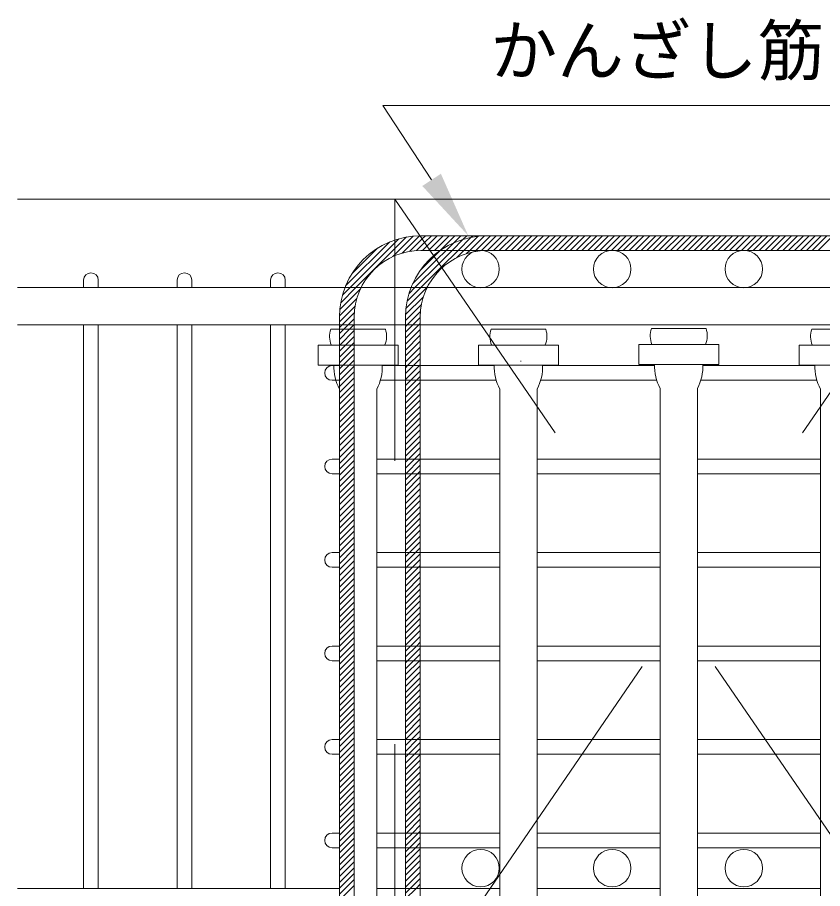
# Model space of a CAD drawing. Units: millimetres on the paper. Extents: x -243 to 177, y -147 to 150.
# Drawn here: x -216.02 to -198.98, y 16 to 34.45 of the extents above; entities that cross this region are included whole.
import ezdxf
from ezdxf.enums import TextEntityAlignment as Align

# ---------------------------------------------------------------- set-up
doc = ezdxf.new("R2010")
doc.units = ezdxf.units.MM
doc.linetypes.add('DASHED_SPACED', pattern=[12, 6, -6])
doc.layers.add('0-0_0', color=7, linetype='Continuous', lineweight=18)
doc.styles.add('ＭＳ ゴシック', font='')
doc.styles.get('ＭＳ ゴシック').set_extended_font_data('MS Gothic')

msp = doc.modelspace()

# ---------------------------------------------------------------- linework, layer by layer
at = {"layer": '0-0_0', "color": 5}
for p, q in [((-188.91, 30.607), (-216.023, 30.607)), ((-214.623, 28.889), (-214.623, 28.734)), ((-214.312, 28.734), (-214.312, 28.889)), ((-212.643, 28.889), (-212.643, 28.734)), ((-212.332, 28.734), (-212.332, 28.889)), ((-210.663, 28.889), (-210.663, 28.734)), ((-210.352, 28.734), (-210.352, 28.889)), ((-214.623, 27.942), (-214.623, 16.006)), ((-214.312, 16.006), (-214.312, 27.942)), ((-212.643, 27.942), (-212.643, 16.006)), ((-212.332, 16.006), (-212.332, 27.942)), ((-210.663, 27.942), (-210.663, 16.006)), ((-210.352, 16.006), (-210.352, 27.942)), ((-209.206, 27.079), (-209.362, 27.079)), ((-208.298, 27.079), (-205.928, 27.079)), ((-204.904, 27.079), (-202.534, 27.079)), ((-201.51, 27.079), (-199.14, 27.079)), ((-209.206, 26.768), (-209.362, 26.768)), ((-208.34, 26.768), (-205.886, 26.768)), ((-204.946, 26.768), (-202.488, 26.768)), ((-201.557, 26.768), (-199.098, 26.768)), ((-209.206, 25.099), (-209.362, 25.099)), ((-208.415, 25.099), (-205.812, 25.099)), ((-205.02, 25.099), (-202.418, 25.099)), ((-201.626, 25.099), (-199.024, 25.099)), ((-209.206, 24.788), (-209.362, 24.788)), ((-208.415, 24.788), (-205.812, 24.788)), ((-205.02, 24.788), (-202.418, 24.788)), ((-201.626, 24.788), (-199.024, 24.788)), ((-209.206, 23.119), (-209.362, 23.119)), ((-208.415, 23.119), (-205.812, 23.119)), ((-205.02, 23.119), (-202.418, 23.119)), ((-201.626, 23.119), (-199.024, 23.119)), ((-209.206, 22.808), (-209.362, 22.808)), ((-208.415, 22.808), (-205.812, 22.808)), ((-205.02, 22.808), (-202.418, 22.808)), ((-201.626, 22.808), (-199.024, 22.808)), ((-209.206, 21.139), (-209.362, 21.139)), ((-208.415, 21.139), (-205.812, 21.139)), ((-205.02, 21.139), (-202.418, 21.139)), ((-201.626, 21.139), (-199.024, 21.139)), ((-209.206, 20.828), (-209.362, 20.828)), ((-208.415, 20.828), (-205.812, 20.828)), ((-205.02, 20.828), (-202.418, 20.828)), ((-201.626, 20.828), (-199.024, 20.828)), ((-209.206, 19.16), (-209.362, 19.16)), ((-208.415, 19.16), (-205.812, 19.16)), ((-205.02, 19.16), (-202.418, 19.16)), ((-201.626, 19.16), (-199.024, 19.16)), ((-209.206, 18.848), (-209.362, 18.848)), ((-208.415, 18.848), (-205.812, 18.848)), ((-205.02, 18.848), (-202.418, 18.848)), ((-201.626, 18.848), (-199.024, 18.848)), ((-209.206, 17.18), (-209.362, 17.18)), ((-208.415, 17.18), (-205.812, 17.18)), ((-205.02, 17.18), (-202.418, 17.18)), ((-201.626, 17.18), (-199.024, 17.18)), ((-209.206, 16.869), (-209.362, 16.869)), ((-208.415, 16.869), (-205.812, 16.869)), ((-205.02, 16.869), (-202.418, 16.869)), ((-201.626, 16.869), (-199.024, 16.869))]:
    msp.add_line(p, q, dxfattribs=at)
at = {"layer": '0-0_0', "color": 5, "linetype": 'DASHED_SPACED'}
for p, q in [((-208.033, 13.064), (-208.033, 30.607)), ((-208.033, 30.607), (-196.012, 13.064)), ((-196.012, 30.607), (-208.033, 13.064))]:
    msp.add_line(p, q, dxfattribs=at)
at = {"layer": '0-0_0'}
for p, q in [((-208.033, 29.433), (-207.642, 29.824)), ((-208.033, 29.558), (-207.787, 29.804)), ((-208.033, 29.683), (-207.95, 29.766)), ((-207.878, 29.463), (-207.51, 29.831)), ((-207.715, 29.501), (-207.454, 29.762)), ((-207.481, 29.831), (-196.563, 29.831)), ((-207.454, 29.762), (-207.385, 29.831)), ((-207.403, 29.688), (-207.26, 29.831)), ((-207.352, 29.614), (-207.135, 29.831)), ((-207.301, 29.54), (-207.01, 29.831)), ((-207.196, 29.52), (-206.885, 29.831)), ((-207.071, 29.52), (-206.76, 29.831)), ((-206.821, 29.52), (-206.585, 29.756)), ((-206.785, 29.681), (-206.635, 29.831)), ((-206.696, 29.52), (-206.418, 29.798)), ((-206.585, 29.756), (-206.51, 29.831)), ((-206.571, 29.52), (-206.27, 29.821)), ((-206.446, 29.52), (-206.136, 29.83)), ((-206.418, 29.798), (-206.385, 29.831)), ((-206.321, 29.52), (-206.01, 29.831)), ((-206.27, 29.821), (-206.26, 29.831)), ((-206.196, 29.52), (-205.885, 29.831)), ((-206.136, 29.83), (-206.135, 29.831)), ((-206.071, 29.52), (-205.76, 29.831)), ((-205.946, 29.52), (-205.635, 29.831)), ((-205.821, 29.52), (-205.51, 29.831)), ((-205.696, 29.52), (-205.385, 29.831)), ((-205.571, 29.52), (-205.26, 29.831)), ((-205.446, 29.52), (-205.135, 29.831)), ((-205.321, 29.52), (-205.01, 29.831)), ((-205.196, 29.52), (-204.885, 29.831)), ((-205.071, 29.52), (-204.76, 29.831)), ((-204.946, 29.52), (-204.635, 29.831)), ((-204.821, 29.52), (-204.51, 29.831)), ((-204.696, 29.52), (-204.385, 29.831)), ((-204.571, 29.52), (-204.26, 29.831)), ((-204.446, 29.52), (-204.135, 29.831)), ((-204.321, 29.52), (-204.01, 29.831)), ((-204.196, 29.52), (-203.885, 29.831)), ((-204.071, 29.52), (-203.76, 29.831)), ((-203.946, 29.52), (-203.635, 29.831)), ((-203.821, 29.52), (-203.51, 29.831)), ((-203.696, 29.52), (-203.385, 29.831)), ((-203.571, 29.52), (-203.26, 29.831)), ((-203.446, 29.52), (-203.135, 29.831)), ((-203.321, 29.52), (-203.01, 29.831)), ((-203.196, 29.52), (-202.885, 29.831)), ((-203.071, 29.52), (-202.76, 29.831)), ((-202.946, 29.52), (-202.635, 29.831)), ((-202.821, 29.52), (-202.51, 29.831)), ((-202.696, 29.52), (-202.385, 29.831)), ((-202.571, 29.52), (-202.26, 29.831)), ((-202.446, 29.52), (-202.135, 29.831)), ((-202.321, 29.52), (-202.01, 29.831)), ((-202.196, 29.52), (-201.885, 29.831)), ((-202.071, 29.52), (-201.76, 29.831)), ((-201.946, 29.52), (-201.635, 29.831)), ((-201.821, 29.52), (-201.51, 29.831)), ((-201.696, 29.52), (-201.385, 29.831)), ((-201.571, 29.52), (-201.26, 29.831)), ((-201.446, 29.52), (-201.135, 29.831)), ((-201.321, 29.52), (-201.01, 29.831)), ((-201.196, 29.52), (-200.885, 29.831)), ((-201.071, 29.52), (-200.76, 29.831)), ((-200.946, 29.52), (-200.635, 29.831)), ((-200.821, 29.52), (-200.51, 29.831)), ((-200.696, 29.52), (-200.385, 29.831)), ((-200.571, 29.52), (-200.26, 29.831)), ((-200.446, 29.52), (-200.135, 29.831)), ((-200.321, 29.52), (-200.01, 29.831)), ((-200.196, 29.52), (-199.885, 29.831)), ((-200.071, 29.52), (-199.76, 29.831)), ((-199.946, 29.52), (-199.635, 29.831)), ((-199.821, 29.52), (-199.51, 29.831)), ((-199.696, 29.52), (-199.385, 29.831)), ((-199.571, 29.52), (-199.26, 29.831)), ((-199.446, 29.52), (-199.135, 29.831)), ((-199.321, 29.52), (-199.01, 29.831)), ((-199.196, 29.52), (-198.885, 29.831)), ((-199.071, 29.52), (-198.76, 29.831)), ((-209.075, 28.766), (-208.141, 29.7)), ((-208.982, 28.734), (-208.033, 29.683)), ((-208.942, 29.024), (-208.399, 29.567)), ((-208.857, 28.734), (-208.033, 29.558)), ((-207.574, 29.517), (-207.403, 29.688)), ((-207.481, 29.52), (-196.563, 29.52)), ((-207.446, 29.52), (-207.352, 29.614)), ((-207.321, 29.52), (-207.301, 29.54)), ((-207.149, 29.317), (-206.946, 29.52)), ((-207.098, 29.243), (-206.821, 29.52)), ((-207.047, 29.169), (-206.696, 29.52)), ((-206.946, 29.52), (-206.785, 29.681)), ((-206.727, 29.364), (-206.571, 29.52)), ((-206.514, 29.452), (-206.446, 29.52)), ((-206.34, 29.501), (-206.321, 29.52)), ((-208.078, 29.388), (-208.033, 29.433)), ((-207.492, 29.099), (-207.2, 29.391)), ((-207.2, 29.391), (-207.074, 29.517)), ((-207.656, 28.81), (-207.149, 29.317)), ((-209.199, 28.267), (-208.763, 28.703)), ((-209.179, 28.412), (-208.857, 28.734)), ((-209.142, 28.574), (-208.982, 28.734)), ((-209.206, 28.135), (-208.839, 28.502)), ((-207.806, 28.161), (-207.427, 28.539)), ((-209.206, 28.01), (-208.876, 28.34)), ((-207.806, 28.035), (-207.47, 28.371)), ((-209.206, 7.907), (-209.206, 28.106)), ((-209.149, 27.942), (-208.892, 28.199)), ((-208.895, 15.214), (-208.895, 28.106)), ((-207.806, 7.907), (-207.806, 28.106)), ((-207.495, 15.214), (-207.495, 28.106)), ((-209.206, 27.885), (-209.149, 27.942)), ((-209.206, 27.76), (-209.115, 27.851)), ((-209.206, 27.635), (-208.99, 27.851)), ((-209.075, 27.516), (-208.895, 27.696)), ((-207.806, 27.535), (-207.495, 27.846)), ((-207.806, 27.41), (-207.495, 27.721)), ((-209.206, 27.385), (-209.075, 27.516)), ((-209.206, 27.26), (-208.95, 27.516)), ((-208.95, 27.516), (-208.895, 27.571)), ((-207.806, 27.285), (-207.495, 27.596)), ((-209.206, 27.135), (-208.895, 27.446)), ((-209.124, 27.092), (-208.895, 27.321)), ((-207.806, 27.16), (-207.495, 27.471)), ((-208.999, 27.092), (-208.895, 27.196)), ((-209.206, 27.01), (-209.124, 27.092)), ((-209.206, 26.885), (-208.999, 27.092)), ((-209.206, 26.76), (-208.895, 27.071)), ((-209.206, 26.635), (-208.895, 26.946)), ((-209.206, 26.51), (-208.895, 26.821)), ((-209.206, 26.385), (-208.895, 26.696)), ((-209.206, 26.26), (-208.895, 26.571)), ((-208.415, 7.907), (-208.415, 26.583)), ((-207.806, 26.41), (-207.495, 26.721)), ((-207.806, 26.285), (-207.495, 26.596)), ((-205.812, 7.907), (-205.812, 26.583)), ((-205.02, 7.907), (-205.02, 26.583)), ((-202.418, 7.907), (-202.418, 26.597)), ((-201.626, 7.907), (-201.626, 26.597)), ((-199.024, 7.907), (-199.024, 26.583)), ((-209.206, 26.135), (-208.895, 26.446)), ((-207.806, 26.16), (-207.495, 26.471)), ((-209.206, 26.01), (-208.895, 26.321)), ((-207.806, 26.035), (-207.495, 26.346)), ((-207.806, 25.91), (-207.495, 26.221)), ((-209.206, 25.885), (-208.895, 26.196)), ((-209.206, 25.76), (-208.895, 26.071)), ((-207.806, 25.785), (-207.495, 26.096)), ((-209.206, 25.635), (-208.895, 25.946)), ((-207.806, 25.66), (-207.495, 25.971)), ((-207.806, 25.535), (-207.495, 25.846)), ((-209.206, 25.51), (-208.895, 25.821)), ((-209.206, 25.385), (-208.895, 25.696)), ((-207.806, 25.41), (-207.495, 25.721)), ((-209.206, 25.26), (-208.895, 25.571)), ((-207.806, 25.285), (-207.495, 25.596)), ((-207.806, 25.16), (-207.495, 25.471)), ((-209.206, 25.135), (-208.895, 25.446)), ((-209.206, 25.01), (-208.895, 25.321)), ((-209.206, 24.885), (-208.895, 25.196)), ((-207.803, 24.788), (-207.495, 25.096)), ((-209.206, 24.76), (-208.895, 25.071)), ((-209.206, 24.635), (-208.895, 24.946)), ((-207.678, 24.788), (-207.495, 24.971)), ((-209.206, 24.51), (-208.895, 24.821)), ((-207.806, 24.785), (-207.803, 24.788)), ((-207.806, 24.66), (-207.678, 24.788)), ((-207.806, 24.535), (-207.553, 24.788)), ((-207.553, 24.788), (-207.495, 24.846)), ((-209.206, 24.385), (-208.895, 24.696)), ((-209.206, 24.26), (-208.895, 24.571)), ((-207.806, 24.41), (-207.495, 24.721)), ((-207.806, 24.285), (-207.495, 24.596)), ((-209.206, 24.135), (-208.895, 24.446)), ((-207.806, 24.16), (-207.495, 24.471)), ((-209.206, 24.01), (-208.895, 24.321)), ((-209.206, 23.885), (-208.895, 24.196)), ((-207.806, 24.035), (-207.495, 24.346)), ((-207.806, 23.91), (-207.495, 24.221)), ((-209.206, 23.76), (-208.895, 24.071)), ((-207.806, 23.785), (-207.495, 24.096)), ((-209.206, 23.635), (-208.895, 23.946)), ((-209.206, 23.51), (-208.895, 23.821)), ((-207.806, 23.66), (-207.495, 23.971)), ((-207.806, 23.535), (-207.495, 23.846)), ((-209.206, 23.385), (-208.895, 23.696)), ((-207.806, 23.41), (-207.495, 23.721)), ((-209.206, 23.26), (-208.895, 23.571)), ((-209.206, 23.135), (-208.895, 23.446)), ((-207.806, 23.285), (-207.495, 23.596)), ((-207.806, 23.16), (-207.495, 23.471)), ((-209.206, 23.01), (-208.895, 23.321)), ((-207.722, 23.119), (-207.495, 23.346)), ((-209.206, 22.885), (-208.895, 23.196)), ((-209.206, 22.76), (-208.895, 23.071)), ((-207.806, 23.035), (-207.722, 23.119)), ((-207.806, 22.91), (-207.597, 23.119)), ((-207.783, 22.808), (-207.495, 23.096)), ((-207.597, 23.119), (-207.495, 23.221)), ((-209.206, 22.635), (-208.895, 22.946)), ((-207.658, 22.808), (-207.495, 22.971)), ((-209.206, 22.51), (-208.895, 22.821)), ((-209.206, 22.385), (-208.895, 22.696)), ((-207.806, 22.785), (-207.783, 22.808)), ((-207.806, 22.66), (-207.658, 22.808)), ((-207.806, 22.535), (-207.533, 22.808)), ((-207.806, 22.41), (-207.495, 22.721)), ((-207.533, 22.808), (-207.495, 22.846)), ((-209.206, 22.26), (-208.895, 22.571)), ((-207.806, 22.285), (-207.495, 22.596)), ((-209.206, 22.135), (-208.895, 22.446)), ((-207.806, 22.16), (-207.495, 22.471)), ((-207.806, 22.035), (-207.495, 22.346)), ((-209.206, 22.01), (-208.895, 22.321)), ((-209.206, 21.885), (-208.895, 22.196)), ((-207.806, 21.91), (-207.495, 22.221)), ((-209.206, 21.76), (-208.895, 22.071)), ((-207.806, 21.785), (-207.495, 22.096)), ((-207.806, 21.66), (-207.495, 21.971)), ((-209.206, 21.635), (-208.895, 21.946)), ((-209.206, 21.51), (-208.895, 21.821)), ((-207.806, 21.535), (-207.495, 21.846)), ((-209.206, 21.385), (-208.895, 21.696)), ((-207.806, 21.41), (-207.495, 21.721)), ((-207.806, 21.285), (-207.495, 21.596)), ((-209.206, 21.26), (-208.895, 21.571)), ((-209.206, 21.135), (-208.895, 21.446)), ((-207.806, 21.16), (-207.495, 21.471)), ((-209.206, 21.01), (-208.895, 21.321)), ((-207.702, 21.139), (-207.495, 21.346)), ((-207.577, 21.139), (-207.495, 21.221)), ((-209.206, 20.885), (-208.895, 21.196)), ((-209.206, 20.76), (-208.895, 21.071)), ((-207.806, 21.035), (-207.702, 21.139)), ((-207.806, 20.91), (-207.577, 21.139)), ((-207.763, 20.828), (-207.495, 21.096)), ((-209.206, 20.635), (-208.895, 20.946)), ((-207.638, 20.828), (-207.495, 20.971)), ((-209.206, 20.51), (-208.895, 20.821)), ((-209.206, 20.385), (-208.895, 20.696)), ((-207.806, 20.785), (-207.763, 20.828)), ((-207.806, 20.66), (-207.638, 20.828)), ((-207.806, 20.535), (-207.513, 20.828)), ((-207.806, 20.41), (-207.495, 20.721)), ((-207.513, 20.828), (-207.495, 20.846)), ((-209.206, 20.26), (-208.895, 20.571)), ((-207.806, 20.285), (-207.495, 20.596)), ((-209.206, 20.135), (-208.895, 20.446)), ((-209.206, 20.01), (-208.895, 20.321)), ((-207.806, 20.16), (-207.495, 20.471)), ((-207.806, 20.035), (-207.495, 20.346)), ((-209.206, 19.885), (-208.895, 20.196)), ((-207.806, 19.91), (-207.495, 20.221)), ((-209.206, 19.76), (-208.895, 20.071)), ((-209.206, 19.635), (-208.895, 19.946)), ((-207.806, 19.785), (-207.495, 20.096)), ((-207.806, 19.66), (-207.495, 19.971)), ((-209.206, 19.51), (-208.895, 19.821)), ((-207.806, 19.535), (-207.495, 19.846)), ((-209.206, 19.385), (-208.895, 19.696)), ((-209.206, 19.26), (-208.895, 19.571)), ((-207.806, 19.41), (-207.495, 19.721)), ((-207.806, 19.285), (-207.495, 19.596)), ((-209.206, 19.135), (-208.895, 19.446)), ((-207.806, 19.16), (-207.495, 19.471)), ((-209.206, 19.01), (-208.895, 19.321)), ((-209.206, 18.885), (-208.895, 19.196)), ((-207.682, 19.16), (-207.495, 19.346)), ((-207.557, 19.16), (-207.495, 19.221)), ((-209.206, 18.76), (-208.895, 19.071)), ((-207.806, 19.035), (-207.682, 19.16)), ((-207.806, 18.91), (-207.557, 19.16)), ((-207.743, 18.848), (-207.495, 19.096)), ((-209.206, 18.635), (-208.895, 18.946)), ((-209.206, 18.51), (-208.895, 18.821)), ((-207.806, 18.785), (-207.743, 18.848)), ((-207.806, 18.66), (-207.618, 18.848)), ((-207.806, 18.535), (-207.495, 18.846)), ((-207.618, 18.848), (-207.495, 18.971)), ((-209.206, 18.385), (-208.895, 18.696)), ((-207.806, 18.41), (-207.495, 18.721)), ((-209.206, 18.26), (-208.895, 18.571)), ((-207.806, 18.285), (-207.495, 18.596)), ((-207.806, 18.16), (-207.495, 18.471)), ((-209.206, 18.135), (-208.895, 18.446)), ((-209.206, 18.01), (-208.895, 18.321)), ((-207.806, 18.035), (-207.495, 18.346)), ((-209.206, 17.885), (-208.895, 18.196)), ((-207.806, 17.91), (-207.495, 18.221)), ((-207.806, 17.785), (-207.495, 18.096)), ((-209.206, 17.76), (-208.895, 18.071)), ((-209.206, 17.635), (-208.895, 17.946)), ((-207.806, 17.66), (-207.495, 17.971)), ((-209.206, 17.51), (-208.895, 17.821)), ((-207.806, 17.535), (-207.495, 17.846)), ((-207.806, 17.41), (-207.495, 17.721)), ((-209.206, 17.385), (-208.895, 17.696)), ((-209.206, 17.26), (-208.895, 17.571)), ((-207.806, 17.285), (-207.495, 17.596)), ((-209.206, 17.135), (-208.895, 17.446)), ((-207.786, 17.18), (-207.495, 17.471)), ((-207.661, 17.18), (-207.495, 17.346)), ((-209.206, 17.01), (-208.895, 17.321)), ((-209.206, 16.885), (-208.895, 17.196)), ((-207.806, 17.16), (-207.786, 17.18)), ((-207.806, 17.035), (-207.661, 17.18)), ((-207.806, 16.91), (-207.536, 17.18)), ((-207.536, 17.18), (-207.495, 17.221)), ((-209.206, 16.76), (-208.895, 17.071)), ((-209.206, 16.635), (-208.895, 16.946)), ((-209.206, 16.51), (-208.895, 16.821)), ((-207.806, 16.535), (-207.495, 16.846)), ((-209.206, 16.385), (-208.895, 16.696)), ((-207.806, 16.41), (-207.495, 16.721)), ((-209.206, 16.26), (-208.895, 16.571)), ((-209.206, 16.135), (-208.895, 16.446)), ((-207.806, 16.285), (-207.495, 16.596)), ((-207.806, 16.16), (-207.495, 16.471)), ((-209.206, 16.01), (-208.895, 16.321)), ((-207.806, 16.035), (-207.495, 16.346)), ((-209.206, 15.885), (-208.895, 16.196)), ((-209.206, 15.76), (-208.895, 16.071)), ((-205.812, 16.006), (-208.415, 16.006)), ((-202.418, 16.006), (-205.02, 16.006))]:
    msp.add_line(p, q, dxfattribs=at)
at = {"layer": '0-0_0', "color": 1}
for p, q in [((-216.023, 28.734), (-188.91, 28.734)), ((-188.91, 27.942), (-216.023, 27.942)), ((-210.352, 27.942), (-193.693, 27.942)), ((-201.444, 27.865), (-202.601, 27.865)), ((-208.232, 27.851), (-209.389, 27.851)), ((-204.838, 27.851), (-205.995, 27.851)), ((-198.05, 27.851), (-199.206, 27.851)), ((-209.659, 27.516), (-207.962, 27.516)), ((-209.659, 27.092), (-209.659, 27.516)), ((-207.962, 27.516), (-207.962, 27.092)), ((-204.568, 27.516), (-204.568, 27.092)), ((-201.174, 27.53), (-201.174, 27.106)), ((-207.962, 27.092), (-209.659, 27.092)), ((-204.568, 27.092), (-206.265, 27.092)), ((-201.174, 27.106), (-202.871, 27.106)), ((-197.78, 27.092), (-199.477, 27.092)), ((-209.206, 16.006), (-216.023, 16.006)), ((-208.415, 16.006), (-205.812, 16.006)), ((-205.02, 16.006), (-202.418, 16.006)), ((-199.024, 16.006), (-201.626, 16.006))]:
    msp.add_line(p, q, dxfattribs=at)
at = {"layer": '0-0_0'}
for points in [[(-207.255, 31.014), (-208.29, 32.591), (-196.408, 32.591)], [(-207.773, 28.443), (-207.482, 28.734), (-207.047, 29.169)], [(-207.731, 28.61), (-207.607, 28.734), (-207.098, 29.243)], [(-207.796, 28.295), (-207.357, 28.734), (-207.339, 28.752)], [(-209.115, 27.851), (-209.024, 27.942), (-208.895, 28.071)], [(-207.806, 27.91), (-207.774, 27.942), (-207.49, 28.226)], [(-207.806, 27.785), (-207.649, 27.942), (-207.495, 28.096)], [(-208.99, 27.851), (-208.899, 27.942), (-208.895, 27.946)], [(-207.806, 27.66), (-207.524, 27.942), (-207.495, 27.971)], [(-209.206, 27.51), (-209.2, 27.516), (-208.895, 27.821)], [(-207.806, 27.035), (-207.762, 27.079), (-207.495, 27.346)], [(-207.806, 26.91), (-207.637, 27.079), (-207.495, 27.221)], [(-207.806, 26.785), (-207.512, 27.079), (-207.495, 27.096)], [(-207.806, 26.66), (-207.698, 26.768), (-207.495, 26.971)], [(-207.806, 26.535), (-207.573, 26.768), (-207.495, 26.846)], [(-207.806, 25.035), (-207.742, 25.099), (-207.495, 25.346)], [(-207.806, 24.91), (-207.617, 25.099), (-207.495, 25.221)], [(-207.806, 16.785), (-207.723, 16.869), (-207.495, 17.096)], [(-207.806, 16.66), (-207.598, 16.869), (-207.495, 16.971)], [(-207.806, 15.91), (-207.71, 16.006), (-207.495, 16.221)], [(-207.806, 15.785), (-207.585, 16.006), (-207.495, 16.096)]]:
    msp.add_lwpolyline(points, dxfattribs=at)
at = {"layer": '0-0_0', "color": 1}
for points in [[(-206.265, 27.092), (-206.265, 27.516), (-204.568, 27.516)], [(-202.871, 27.106), (-202.871, 27.53), (-201.174, 27.53)], [(-199.477, 27.092), (-199.477, 27.516), (-197.78, 27.516)]]:
    msp.add_lwpolyline(points, dxfattribs=at)
at = {"layer": '0-0_0', "color": 5}
for centre in [(-206.218, 29.124), (-203.432, 29.124), (-200.646, 29.124), (-206.218, 16.437), (-203.432, 16.437), (-200.646, 16.437)]:
    msp.add_circle(centre, 0.396, dxfattribs=at)
at = {"layer": '0-0_0'}
for centre, radius in [((-207.481, 28.106), 1.725), ((-206.081, 28.106), 1.725), ((-207.481, 28.106), 1.414), ((-206.081, 28.106), 1.414)]:
    msp.add_arc(centre, radius, 90, 180, dxfattribs=at)
at = {"layer": '0-0_0', "color": 5}
for centre, start, end in [((-214.467, 28.889), 90, 180), ((-214.467, 28.889), 0, 90), ((-212.487, 28.889), 90, 180), ((-212.487, 28.889), 0, 90), ((-210.508, 28.889), 90, 180), ((-210.508, 28.889), 0, 90), ((-209.362, 26.924), 90, 180), ((-209.362, 26.924), 180, 270), ((-209.362, 24.944), 90, 180), ((-209.362, 24.944), 180, 270), ((-209.362, 22.964), 90, 180), ((-209.362, 22.964), 180, 270), ((-209.362, 20.984), 90, 180), ((-209.362, 20.984), 180, 270), ((-209.362, 19.004), 90, 180), ((-209.362, 19.004), 180, 270), ((-209.362, 17.024), 90, 180), ((-209.362, 17.024), 180, 270)]:
    msp.add_arc(centre, 0.156, start, end, dxfattribs=at)
at = {"layer": '0-0_0', "color": 1}
for centre, radius, start, end in [((-202.141, 27.71), 0.485, 161.382, 201.7611), ((-201.904, 27.71), 0.485, 338.2389, 18.618), ((-208.929, 27.696), 0.485, 161.382, 201.7611), ((-208.692, 27.696), 0.485, 338.2389, 18.618), ((-205.535, 27.696), 0.485, 161.382, 201.7611), ((-205.298, 27.696), 0.485, 338.2389, 18.618), ((-198.747, 27.696), 0.485, 161.382, 201.7611), ((-204.317, 27.153), 1.046, 178.3534, 179.06), ((-208.277, 27.062), 1.046, 178.3534, 207.2723), ((-209.344, 27.062), 1.046, 332.7277, 1.6466), ((-209.344, 27.062), 1.046, 0.94, 1.6466), ((-204.883, 27.062), 1.046, 178.3534, 207.2723), ((-205.95, 27.062), 1.046, 332.7277, 1.6466), ((-205.95, 27.062), 1.046, 0.94, 1.6466), ((-201.489, 27.076), 1.046, 178.3534, 207.2723), ((-201.489, 27.076), 1.046, 178.3534, 179.8357), ((-202.556, 27.076), 1.046, 332.7277, 1.6466), ((-202.556, 27.076), 1.046, 0.1643, 1.6466), ((-198.095, 27.062), 1.046, 178.3534, 207.2723), ((-198.095, 27.062), 1.046, 178.3534, 179.06)]:
    msp.add_arc(centre, radius, start, end, dxfattribs=at)
at = {"layer": '0-0_0'}
msp.add_solid([(-207.058, 31.143), (-206.479, 29.831), (-207.452, 30.884)], dxfattribs=at)

# ---------------------------------------------------------------- texts
at = {"layer": '0-0_0', "style": 'ＭＳ ゴシック'}
msp.add_text('かんざし筋', height=1.037, dxfattribs=at).set_placement((-206.011, 32.923), align=Align.BOTTOM_LEFT)

doc.saveas('drawing.dxf')
